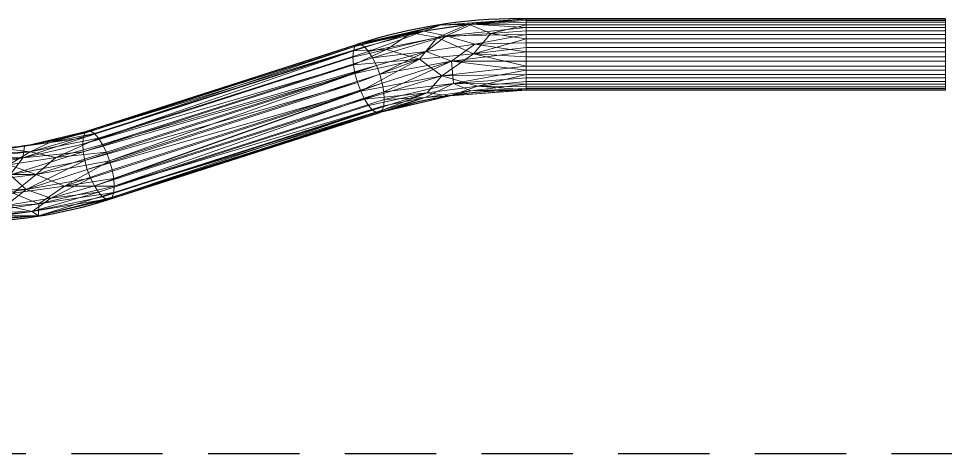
# Model space of a CAD drawing. Header units: millimetres. Extents: x -1 to 991, y -989 to 51.
# Drawn here: x 172 to 495, y -988.1 to -836.6 of the extents above; entities that cross this region are included whole.
import ezdxf

# ---------------------------------------------------------------- set-up
doc = ezdxf.new("R2010")
doc.units = ezdxf.units.MM
doc.linetypes.add('NASCOSTA', pattern=[9.525, 6.35, -3.175])
doc.layers.add('IQ_200_3D', color=1, linetype='Continuous')
doc.layers.add('IQ_204_2D', color=7, linetype='Continuous')

msp = doc.modelspace()

# ---------------------------------------------------------------- linework, layer by layer
at = {"layer": 'IQ_204_2D'}
for p, q in [((346.65, -836.56), (495, -836.56)), ((195.51, -875.92), (290.29, -845.49)), ((495, -861.56), (346.69, -861.56)), ((203.06, -899.76), (297.93, -869.29))]:
    msp.add_line(p, q, dxfattribs=at)
at = {"layer": 'IQ_204_2D', "linetype": 'NASCOSTA', "ltscale": 5}
msp.add_line((0, -988.11), (990, -988.11), dxfattribs=at)
at = {"layer": 'IQ_204_2D'}
for centre, radius, start, end in [((347.3, -1023.05), 186.49, 90.2017, 107.8021), ((347.3, -1023.05), 161.49, 90.2167, 107.8021), ((152.33, -737.42), 145.08, 270, 287.318), ((152.33, -737.42), 170.08, 270, 287.355)]:
    msp.add_arc(centre, radius, start, end, dxfattribs=at)

# ---------------------------------------------------------------- meshes
at = {"layer": 'IQ_200_3D', "lineweight": 9}
mesh = msp.add_polyface(dxfattribs=at)
corners = [(288.5, -850.06, 954.3), (288.69, -847.87, 956.72), (289.24, -846.33, 959.54), (290.11, -845.55, 962.58), (291.25, -845.57, 965.64), (292.57, -846.41, 968.51), (294, -847.99, 970.98), (295.42, -850.22, 972.89), (296.74, -852.94, 974.12), (297.88, -855.96, 974.57), (298.75, -859.09, 974.22), (299.3, -862.1, 973.08), (299.49, -864.79, 971.25), (323.57, -859.18, 964.79), (348.95, -857.28, 962.6), (348.95, -854.56, 964.41), (348.95, -851.46, 965.44), (348.95, -848.2, 965.64), (348.95, -845.01, 964.99), (348.95, -842.09, 963.53), (348.95, -839.64, 961.37), (348.95, -837.84, 958.65), (348.95, -836.81, 955.56), (348.95, -836.61, 952.3), (348.95, -837.26, 949.1), (348.95, -838.71, 946.18), (348.95, -840.88, 943.74), (317.93, -843.2, 946.41), (318.95, -838.83, 956.1), (321.02, -842.59, 964.67), (322.87, -851.42, 967.92), (300.25, -847.32, 951.15), (336.56, -841.8, 944.81), (308.97, -841.57, 952.67), (328.76, -838.54, 949.46), (330.1, -838.58, 959.32), (313.25, -840.98, 962.09), (331.07, -845.53, 965.88), (314.02, -848.07, 968.81)]
mesh.append_faces([[corners[k] for k in face] for face in [(19, 37, 18), (9, 38, 8), (31, 33, 27), (22, 35, 21), (25, 34, 24), (3, 33, 2), (20, 29, 19), (6, 36, 5)]], dxfattribs={"vtx0": -1, "vtx1": -1})
mesh.append_faces([[corners[k] for k in face] for face in [(29, 35, 36), (37, 38, 30), (7, 38, 29), (9, 30, 38), (38, 37, 29), (11, 13, 30), (33, 3, 28), (36, 6, 29), (4, 36, 28), (17, 37, 30), (19, 29, 37), (23, 34, 28), (20, 35, 29), (35, 22, 28), (33, 28, 34), (32, 34, 25), (30, 13, 15), (27, 33, 34), (1, 33, 31), (36, 35, 28)]], dxfattribs={"vtx0": -1, "vtx1": -1, "vtx2": -1})
mesh.append_faces([[corners[k] for k in face] for face in [(33, 1, 2), (28, 3, 4), (28, 22, 23), (30, 9, 10)]], dxfattribs={"vtx0": -1, "vtx2": -1})
mesh.append_faces([[corners[k] for k in face] for face in [(6, 7, 29), (10, 11, 30), (4, 5, 36), (15, 16, 30), (16, 17, 30), (7, 8, 38), (20, 21, 35), (17, 18, 37), (32, 27, 34), (23, 24, 34)]], dxfattribs={"vtx1": -1, "vtx2": -1})
mesh.append_faces([[corners[k] for k in face] for face in [(25, 26, 32), (11, 12, 13), (13, 14, 15), (31, 0, 1)]], dxfattribs={"vtx2": -1})
mesh = msp.add_polyface(dxfattribs=at)
corners = [(348.95, -840.88, 943.74), (348.95, -838.71, 946.18), (348.95, -837.26, 949.1), (348.95, -836.61, 952.3), (348.95, -836.81, 955.56), (348.95, -837.84, 958.65), (348.95, -839.64, 961.37), (348.95, -842.09, 963.53), (348.95, -845.01, 964.99), (348.95, -848.2, 965.64), (348.95, -851.46, 965.44), (348.95, -854.56, 964.41), (348.95, -857.28, 962.6), (495, -857.28, 962.6), (495, -854.56, 964.41), (495, -851.46, 965.44), (495, -848.2, 965.64), (495, -845.01, 964.99), (495, -842.09, 963.53), (495, -839.64, 961.37), (495, -837.84, 958.65), (495, -836.81, 955.56), (495, -836.61, 952.3), (495, -837.26, 949.1), (495, -838.71, 946.18), (495, -840.88, 943.74)]
mesh.append_faces([[corners[k] for k in face] for face in [(11, 14, 15, 10)]], dxfattribs={"vtx0": -1, "vtx2": -1})
mesh.append_faces([[corners[k] for k in face] for face in [(13, 14, 11, 12)]], dxfattribs={"vtx1": -1})
mesh.append_faces([[corners[k] for k in face] for face in [(17, 18, 7, 8), (16, 17, 8, 9), (15, 16, 9, 10), (6, 7, 18, 19), (20, 21, 4, 5), (21, 22, 3, 4), (23, 24, 1, 2), (22, 23, 2, 3), (19, 20, 5, 6)]], dxfattribs={"vtx1": -1, "vtx3": -1})
mesh.append_faces([[corners[k] for k in face] for face in [(24, 25, 0, 1)]], dxfattribs={"vtx3": -1})
mesh = msp.add_polyface(dxfattribs=at)
corners = [(299.49, -864.79, 971.25), (299.3, -866.98, 968.84), (298.75, -868.52, 966.02), (297.88, -869.31, 962.97), (296.74, -869.28, 959.91), (295.42, -868.45, 957.05), (294, -866.86, 954.58), (292.57, -864.63, 952.66), (291.25, -861.91, 951.44), (290.11, -858.89, 950.99), (289.24, -855.77, 951.34), (288.69, -852.75, 952.47), (288.5, -850.06, 954.3), (317.93, -843.2, 946.41), (348.95, -840.88, 943.74), (348.95, -843.6, 941.94), (348.95, -846.69, 940.9), (348.95, -849.95, 940.7), (348.95, -853.15, 941.35), (348.95, -856.07, 942.81), (348.95, -858.51, 944.97), (348.95, -860.31, 947.69), (348.95, -861.35, 950.79), (348.95, -861.55, 954.04), (348.95, -860.89, 957.24), (348.95, -859.44, 960.16), (348.95, -857.28, 962.6), (323.57, -859.18, 964.79), (319.58, -856.48, 944.34), (322.39, -863.51, 954.31), (300.25, -847.32, 951.15), (336.56, -841.8, 944.81), (329.65, -861.76, 959.07), (313.74, -864.04, 962.77), (314.44, -862.49, 949.64), (331.91, -860.14, 946.96), (311.78, -850.7, 944.72), (330.51, -848.88, 941.67)]
mesh.append_faces([[corners[k] for k in face] for face in [(2, 33, 1), (0, 33, 27), (25, 32, 24)]], dxfattribs={"vtx0": -1, "vtx1": -1})
mesh.append_faces([[corners[k] for k in face] for face in [(30, 36, 11), (7, 28, 34), (31, 15, 37), (28, 19, 35), (29, 32, 33), (36, 28, 8), (29, 33, 3), (18, 28, 37), (29, 34, 35), (28, 36, 37), (37, 36, 13), (27, 33, 32), (25, 27, 32), (34, 29, 4), (35, 22, 29), (28, 35, 34), (29, 23, 32)]], dxfattribs={"vtx0": -1, "vtx1": -1, "vtx2": -1})
mesh.append_faces([[corners[k] for k in face] for face in [(33, 2, 3), (34, 4, 5), (29, 3, 4), (35, 21, 22), (36, 30, 13), (35, 19, 20), (37, 15, 16), (37, 16, 17), (37, 17, 18), (32, 23, 24)]], dxfattribs={"vtx0": -1, "vtx2": -1})
mesh.append_faces([[corners[k] for k in face] for face in [(26, 27, 25)]], dxfattribs={"vtx1": -1})
mesh.append_faces([[corners[k] for k in face] for face in [(9, 10, 36), (8, 9, 36), (7, 8, 28), (6, 7, 34), (13, 31, 37), (0, 1, 33), (5, 6, 34), (10, 11, 36), (18, 19, 28), (22, 23, 29), (20, 21, 35)]], dxfattribs={"vtx1": -1, "vtx2": -1})
mesh.append_faces([[corners[k] for k in face] for face in [(11, 12, 30), (31, 14, 15)]], dxfattribs={"vtx2": -1})
mesh = msp.add_polyface(dxfattribs=at)
corners = [(348.95, -857.28, 962.6), (348.95, -859.44, 960.16), (348.95, -860.89, 957.24), (348.95, -861.55, 954.04), (348.95, -861.35, 950.79), (348.95, -860.31, 947.69), (348.95, -858.51, 944.97), (348.95, -856.07, 942.81), (348.95, -853.15, 941.35), (348.95, -849.95, 940.7), (348.95, -846.69, 940.9), (348.95, -843.6, 941.94), (348.95, -840.88, 943.74), (495, -840.88, 943.74), (495, -843.6, 941.94), (495, -846.69, 940.9), (495, -849.95, 940.7), (495, -853.15, 941.35), (495, -856.07, 942.81), (495, -858.51, 944.97), (495, -860.31, 947.69), (495, -861.35, 950.79), (495, -861.55, 954.04), (495, -860.89, 957.24), (495, -859.44, 960.16), (495, -857.28, 962.6)]
mesh.append_faces([[corners[k] for k in face] for face in [(11, 14, 15, 10), (8, 17, 18, 7), (10, 15, 16, 9), (19, 6, 7, 18)]], dxfattribs={"vtx0": -1, "vtx2": -1})
mesh.append_faces([[corners[k] for k in face] for face in [(16, 17, 8, 9), (21, 22, 3, 4), (20, 21, 4, 5), (23, 24, 1, 2), (22, 23, 2, 3), (19, 20, 5, 6)]], dxfattribs={"vtx1": -1, "vtx3": -1})
mesh.append_faces([[corners[k] for k in face] for face in [(12, 13, 14, 11)]], dxfattribs={"vtx2": -1})
mesh.append_faces([[corners[k] for k in face] for face in [(24, 25, 0, 1)]], dxfattribs={"vtx3": -1})
mesh = msp.add_polyface(dxfattribs=at)
corners = [(194.39, -880.29, 989.07), (194.58, -878.09, 991.48), (195.12, -876.56, 994.31), (196, -875.77, 997.35), (197.14, -875.8, 1000.41), (198.46, -876.63, 1003.27), (199.88, -878.22, 1005.75), (201.31, -880.44, 1007.66), (202.63, -883.16, 1008.88), (203.77, -886.19, 1009.34), (204.64, -889.31, 1008.98), (205.19, -892.32, 1007.85), (205.38, -895.02, 1006.02), (299.49, -864.79, 971.25), (299.3, -862.1, 973.08), (298.75, -859.09, 974.22), (297.88, -855.96, 974.57), (296.74, -852.94, 974.12), (295.42, -850.22, 972.89), (294, -847.99, 970.98), (292.57, -846.41, 968.51), (291.25, -845.57, 965.64), (290.11, -845.55, 962.58), (289.24, -846.33, 959.54), (288.69, -847.87, 956.72), (288.5, -850.06, 954.3)]
mesh.append_faces([[corners[k] for k in face] for face in [(9, 17, 8)]], dxfattribs={"vtx0": -1, "vtx1": -1})
mesh.append_faces([[corners[k] for k in face] for face in [(11, 14, 15), (10, 15, 16, 9), (15, 10, 11), (17, 7, 8), (1, 23, 24), (20, 5, 6, 19), (20, 4, 5), (22, 2, 3), (24, 0, 1)]], dxfattribs={"vtx0": -1, "vtx2": -1})
mesh.append_faces([[corners[k] for k in face] for face in [(25, 0, 24)]], dxfattribs={"vtx1": -1})
mesh.append_faces([[corners[k] for k in face] for face in [(17, 18, 7), (16, 17, 9), (11, 12, 14), (20, 21, 4), (22, 23, 2), (1, 2, 23)]], dxfattribs={"vtx1": -1, "vtx2": -1})
mesh.append_faces([[corners[k] for k in face] for face in [(6, 7, 18, 19), (21, 22, 3, 4)]], dxfattribs={"vtx1": -1, "vtx3": -1})
mesh.append_faces([[corners[k] for k in face] for face in [(12, 13, 14)]], dxfattribs={"vtx2": -1})
mesh = msp.add_polyface(dxfattribs=at)
corners = [(205.38, -895.02, 1006.02), (205.19, -897.21, 1003.61), (204.64, -898.75, 1000.78), (203.77, -899.53, 997.74), (202.63, -899.5, 994.68), (201.31, -898.67, 991.82), (199.88, -897.08, 989.35), (198.46, -894.86, 987.43), (197.14, -892.14, 986.21), (196, -889.11, 985.76), (195.12, -885.99, 986.11), (194.58, -882.98, 987.24), (194.39, -880.29, 989.07), (288.5, -850.06, 954.3), (288.69, -852.75, 952.47), (289.24, -855.77, 951.34), (290.11, -858.89, 950.99), (291.25, -861.91, 951.44), (292.57, -864.63, 952.66), (294, -866.86, 954.58), (295.42, -868.45, 957.05), (296.74, -869.28, 959.91), (297.88, -869.31, 962.97), (298.75, -868.52, 966.02), (299.3, -866.98, 968.84), (299.49, -864.79, 971.25)]
mesh.append_faces([[corners[k] for k in face] for face in [(9, 17, 8)]], dxfattribs={"vtx0": -1, "vtx1": -1})
mesh.append_faces([[corners[k] for k in face] for face in [(11, 14, 15), (15, 10, 11), (19, 6, 7, 18), (17, 7, 8), (3, 21, 22), (1, 23, 24), (20, 5, 6, 19), (20, 4, 5), (21, 3, 4), (22, 2, 3), (24, 0, 1)]], dxfattribs={"vtx0": -1, "vtx2": -1})
mesh.append_faces([[corners[k] for k in face] for face in [(17, 18, 7), (16, 17, 9), (15, 16, 10), (11, 12, 14), (9, 10, 16), (20, 21, 4), (22, 23, 2), (1, 2, 23)]], dxfattribs={"vtx1": -1, "vtx2": -1})
mesh.append_faces([[corners[k] for k in face] for face in [(12, 13, 14), (24, 25, 0)]], dxfattribs={"vtx2": -1})
mesh = msp.add_polyface(dxfattribs=at)
corners = [(151.52, -886.8, 996.57), (151.52, -884.64, 999.01), (151.52, -883.18, 1001.93), (151.52, -882.53, 1005.13), (151.52, -882.73, 1008.39), (151.52, -883.77, 1011.48), (151.52, -885.57, 1014.2), (151.52, -888.01, 1016.36), (151.52, -890.93, 1017.82), (151.52, -894.13, 1018.47), (151.52, -897.39, 1018.27), (151.52, -900.48, 1017.23), (151.52, -903.2, 1015.43), (179.16, -901.13, 1013.05), (205.38, -895.02, 1006.02), (205.19, -892.32, 1007.85), (204.64, -889.31, 1008.98), (203.77, -886.19, 1009.34), (202.63, -883.16, 1008.88), (201.31, -880.44, 1007.66), (199.88, -878.22, 1005.75), (198.46, -876.63, 1003.27), (197.14, -875.8, 1000.41), (196, -875.77, 997.35), (195.12, -876.56, 994.31), (194.58, -878.09, 991.48), (194.39, -880.29, 989.07), (173.52, -885.15, 994.67), (178.14, -890.94, 1016.03), (176.07, -882.97, 1011.12), (174.16, -880.98, 1001.93), (170.21, -897.44, 1016.94), (188.1, -894.99, 1013.69), (168.62, -887.51, 1015.62), (185.06, -885.04, 1012.77), (167.65, -881.99, 1007.82), (182.92, -879.72, 1005.44)]
mesh.append_faces([[corners[k] for k in face] for face in [(11, 31, 10), (6, 29, 5), (3, 30, 2), (2, 30, 1), (8, 33, 7), (19, 34, 18), (16, 32, 15), (5, 35, 4), (20, 34, 19)]], dxfattribs={"vtx0": -1, "vtx1": -1})
mesh.append_faces([[corners[k] for k in face] for face in [(31, 28, 9), (8, 28, 33), (33, 29, 6), (3, 35, 30), (34, 33, 28), (30, 27, 1), (18, 34, 28), (5, 29, 35), (32, 31, 13), (20, 29, 34), (29, 33, 34), (32, 17, 28), (25, 27, 30), (36, 35, 29), (30, 36, 23), (30, 35, 36), (21, 36, 29), (32, 28, 31)]], dxfattribs={"vtx0": -1, "vtx1": -1, "vtx2": -1})
mesh.append_faces([[corners[k] for k in face] for face in [(31, 11, 12), (32, 16, 17), (32, 13, 14), (36, 22, 23)]], dxfattribs={"vtx0": -1, "vtx2": -1})
mesh.append_faces([[corners[k] for k in face] for face in [(26, 27, 25)]], dxfattribs={"vtx1": -1})
mesh.append_faces([[corners[k] for k in face] for face in [(8, 9, 28), (6, 7, 33), (17, 18, 28), (3, 4, 35), (23, 24, 30), (20, 21, 29), (9, 10, 31), (12, 13, 31), (14, 15, 32), (24, 25, 30), (21, 22, 36)]], dxfattribs={"vtx1": -1, "vtx2": -1})
mesh.append_faces([[corners[k] for k in face] for face in [(27, 0, 1)]], dxfattribs={"vtx2": -1})
mesh = msp.add_polyface(dxfattribs=at)
corners = [(151.52, -903.2, 1015.43), (151.52, -905.36, 1012.99), (151.52, -906.82, 1010.07), (151.52, -907.47, 1006.87), (151.52, -907.27, 1003.61), (151.52, -906.23, 1000.52), (151.52, -904.43, 997.8), (151.52, -901.99, 995.64), (151.52, -899.07, 994.18), (151.52, -895.87, 993.53), (151.52, -892.61, 993.73), (151.52, -889.52, 994.77), (151.52, -886.8, 996.57), (173.52, -885.15, 994.67), (194.39, -880.29, 989.07), (194.58, -882.98, 987.24), (195.12, -885.99, 986.11), (196, -889.11, 985.76), (197.14, -892.14, 986.21), (198.46, -894.86, 987.43), (199.88, -897.08, 989.35), (201.31, -898.67, 991.82), (202.63, -899.5, 994.68), (203.77, -899.53, 997.74), (204.64, -898.75, 1000.78), (205.19, -897.21, 1003.61), (205.38, -895.02, 1006.02), (179.16, -901.13, 1013.05), (176.8, -903.75, 997.27), (174.7, -896.14, 991.84), (179.03, -905.25, 1005.47), (169.08, -890.98, 992.68), (183.32, -899.15, 992.23), (167.63, -901.68, 995.07)]
mesh.append_faces([[corners[k] for k in face] for face in [(6, 28, 5), (22, 28, 21), (4, 30, 3), (24, 30, 23), (11, 31, 10), (9, 29, 8), (20, 32, 19), (23, 30, 22), (21, 28, 20)]], dxfattribs={"vtx0": -1, "vtx1": -1})
mesh.append_faces([[corners[k] for k in face] for face in [(33, 32, 28), (31, 13, 15), (8, 29, 33), (31, 11, 13), (29, 9, 31), (27, 1, 30), (33, 29, 32), (4, 28, 30), (32, 29, 18), (28, 32, 20), (6, 33, 28), (30, 28, 22), (30, 25, 27), (31, 16, 29)]], dxfattribs={"vtx0": -1, "vtx1": -1, "vtx2": -1})
mesh.append_faces([[corners[k] for k in face] for face in [(31, 9, 10), (33, 7, 8), (30, 2, 3), (29, 16, 17), (30, 24, 25)]], dxfattribs={"vtx0": -1, "vtx2": -1})
mesh.append_faces([[corners[k] for k in face] for face in [(18, 19, 32), (1, 2, 30), (4, 5, 28), (17, 18, 29), (15, 16, 31), (6, 7, 33)]], dxfattribs={"vtx1": -1, "vtx2": -1})
mesh.append_faces([[corners[k] for k in face] for face in [(27, 0, 1), (11, 12, 13), (13, 14, 15), (25, 26, 27)]], dxfattribs={"vtx2": -1})

doc.saveas('drawing.dxf')
